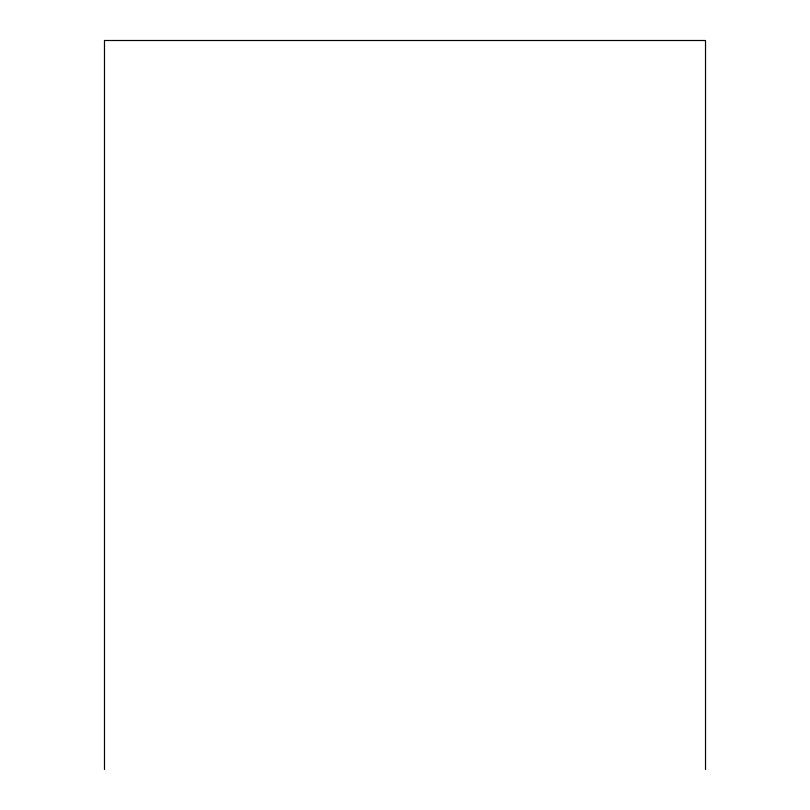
<?xml version="1.0" encoding="UTF-8"?>
<svg xmlns="http://www.w3.org/2000/svg" width="810" height="810" viewBox="0 0 810 810"><rect width="100%" height="100%" fill="white"/><g stroke="black" fill="none" stroke-linecap="round" stroke-linejoin="round"><path stroke-width="1.21" d="M705.52 769.5L705.52 40.5L104.48 40.5L104.48 769.5"/></g></svg>
